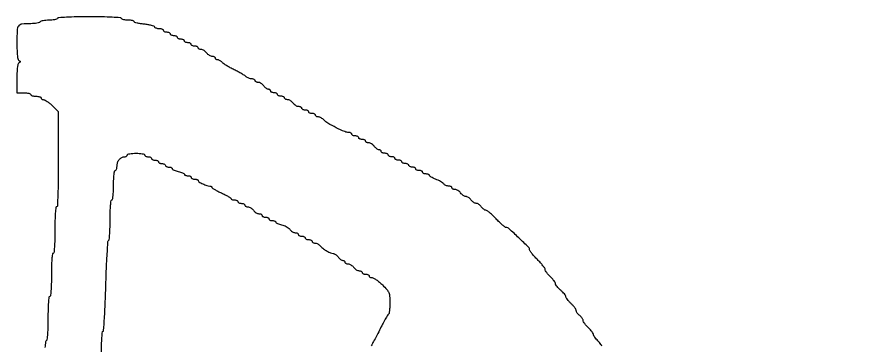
# Model space of a CAD drawing. Extents: x 70 to 555, y 312 to 2125.
# Drawn here: x 69.9 to 555, y 1934.9 to 2125 of the extents above; entities that cross this region are included whole.
import ezdxf

# ---------------------------------------------------------------- set-up
doc = ezdxf.new("R2010")
doc.units = 0

msp = doc.modelspace()

# ---------------------------------------------------------------- linework, layer by layer
for points in [[(70.50177, 1779.502669, 0.000006), (70.250445, 1639.375, 0.00033)], [(70.250445, 797.625, 0.000006), (70.50177, 657.497331, 0.413685)], [(408.851513, 1934.413452, 0.023176), (408.265625, 1935.334049, 0.023693), (407.457142, 1936.37471, 0.019385), (406.5, 1937.409091, -0.021009), (405.542937, 1938.450148, -0.02503), (404.734375, 1939.510838, -0.025011), (404.152696, 1940.456892, -0.125974), (404, 1941.053336, 0.140654), (403.825478, 1941.661455, 0.022756), (403.11875, 1942.684669, 0.023583), (402.148659, 1943.84317, 0.018793), (401, 1945, -0.022526), (399.851562, 1946.174, -0.026729), (398.88125, 1947.384005, -0.027097), (398.186019, 1948.472788, -0.129236), (398, 1949.180451, 0.11021), (397.85928, 1949.811118, 0.044503), (397.4125, 1950.577131, 0.041233), (396.765221, 1951.346572, 0.041141), (396, 1952, -0.041141), (395.234779, 1952.653428, -0.041233), (394.5875, 1953.422869, -0.044503), (394.14072, 1954.188882, -0.11021), (394, 1954.819549, 0.129236), (393.813981, 1955.527212, 0.027097), (393.11875, 1956.615995, 0.026729), (392.148438, 1957.826, 0.022526), (391, 1959, -0.0191), (389.851361, 1960.15823, -0.023858), (388.88125, 1961.320943, -0.02314), (388.175609, 1962.349374, -0.139669), (388, 1962.96577, 0.145793), (387.820399, 1963.568621, 0.025965), (387.11875, 1964.528909, 0.026141), (386.148602, 1965.601693, 0.020958), (385, 1966.653454, -0.022025), (383.851462, 1967.709672, -0.027068), (382.88125, 1968.795819, -0.027254), (382.182775, 1969.773248, -0.142443), (382, 1970.401802, 0.135163), (381.822124, 1971.047786, 0.02363), (381.11875, 1972.110554, 0.02414), (380.148589, 1973.309846, 0.019595), (379, 1974.5, -0.020571), (377.851469, 1975.694748, -0.024967), (376.88125, 1976.907828, -0.024774), (376.180987, 1977.988037, -0.132166), (376, 1978.660775, 0.151351), (375.773533, 1979.391787, 0.015032), (374.678125, 1980.891307, 0.017856), (373.223511, 1982.629978, 0.013254), (371.5, 1984.447368, -0.011346), (369.776247, 1986.251179, -0.015759), (368.321875, 1987.948375, -0.012202), (367.208258, 1989.405439, -0.158349), (367, 1990.04654, 0.200397), (366.353563, 1991.594654, 0.005017), (360.75514, 1997.01949, 0.005351), (355.073018, 2002.301451, 0.180947), (353.386842, 2002.975312, -0.163188), (352.738489, 2003.208824, -0.011381), (351.22683, 2004.461498, -0.015198), (349.469408, 2006.082815, -0.010811), (347.596769, 2008, 0.01228), (345.715008, 2009.915235, 0.016997), (343.929693, 2011.53125, 0.013583), (342.390807, 2012.761775, 0.163264), (341.680686, 2013, -0.118413), (341.104436, 2013.138412, -0.042408), (340.382078, 2013.5875, -0.039174), (339.643104, 2014.234709, -0.037185), (339, 2015, 0.046192), (338.333162, 2015.765165, 0.043436), (337.524124, 2016.4125, 0.046457), (336.700861, 2016.857086, 0.100918), (336, 2017, -0.100918), (335.299139, 2017.142914, -0.046457), (334.475876, 2017.5875, -0.043436), (333.666838, 2018.234835, -0.046192), (333, 2019, 0.046192), (332.333162, 2019.765165, 0.043436), (331.524124, 2020.4125, 0.046457), (330.700861, 2020.857086, 0.100918), (330, 2021, -0.100918), (329.299139, 2021.142914, -0.046457), (328.475876, 2021.5875, -0.043436), (327.666838, 2022.234835, -0.046192), (327, 2023, 0.052224), (326.316802, 2023.765149, 0.045499), (325.459276, 2024.4125, 0.047927), (324.565449, 2024.855253, 0.091287), (323.779241, 2025, -0.054248), (323.098578, 2025.074067, -0.073949), (322.522652, 2025.29375, -0.093597), (322.136147, 2025.618433, -0.173062), (322, 2026, 0.181272), (321.856918, 2026.381693, 0.091278), (321.448468, 2026.70625, 0.071223), (320.840854, 2026.926111, 0.05129), (320.122445, 2027, -0.05955), (319.324729, 2027.095346, -0.043866), (318.480842, 2027.38025, -0.0446), (317.719183, 2027.798735, -0.071752), (317.170576, 2028.294468, 0.068688), (316.525154, 2028.884877, 0.019317), (315.369579, 2029.617639, 0.019091), (313.985257, 2030.353031, 0.01906), (312.548131, 2030.981115, -0.018579), (311.188865, 2031.573614, -0.026991), (310.042264, 2032.203263, -0.025538), (309.193063, 2032.793277, -0.232169), (309, 2033.186646, 0.223848), (308.853242, 2033.498028, 0.076066), (308.4125, 2033.761077, 0.057859), (307.765855, 2033.940501, 0.038787), (307, 2034, -0.048028), (306.234582, 2034.073693, -0.068025), (305.5875, 2034.29375, -0.088204), (305.151477, 2034.618118, -0.191087), (305, 2035, 0.191087), (304.848523, 2035.381882, 0.088204), (304.4125, 2035.70625, 0.068025), (303.765418, 2035.926307, 0.048028), (303, 2036, -0.048028), (302.234582, 2036.073693, -0.068025), (301.5875, 2036.29375, -0.088204), (301.151477, 2036.618118, -0.191087), (301, 2037, 0.191087), (300.848523, 2037.381882, 0.088204), (300.4125, 2037.70625, 0.068025), (299.765418, 2037.926307, 0.048028), (299, 2038, -0.048028), (298.234582, 2038.073693, -0.068025), (297.5875, 2038.29375, -0.088204), (297.151477, 2038.618118, -0.191087), (297, 2039, 0.191087), (296.848523, 2039.381882, 0.088204), (296.4125, 2039.70625, 0.068025), (295.765418, 2039.926307, 0.048028), (295, 2040, -0.048028), (294.234582, 2040.073693, -0.068025), (293.5875, 2040.29375, -0.088204), (293.151477, 2040.618118, -0.191087), (293, 2041, 0.191087), (292.848523, 2041.381882, 0.088204), (292.4125, 2041.70625, 0.068025), (291.765418, 2041.926307, 0.048028), (291, 2042, -0.048028), (290.234582, 2042.073693, -0.068025), (289.5875, 2042.29375, -0.088204), (289.151477, 2042.618118, -0.191087), (289, 2043, 0.191087), (288.848523, 2043.381882, 0.088204), (288.4125, 2043.70625, 0.068025), (287.765418, 2043.926307, 0.048028), (287, 2044, -0.048028), (286.234582, 2044.073693, -0.068025), (285.5875, 2044.29375, -0.088204), (285.151477, 2044.618118, -0.191087), (285, 2045, 0.191087), (284.848523, 2045.381882, 0.088204), (284.4125, 2045.70625, 0.068025), (283.765418, 2045.926307, 0.048028), (283, 2046, -0.048028), (282.234582, 2046.073693, -0.068025), (281.5875, 2046.29375, -0.088204), (281.151477, 2046.618118, -0.191087), (281, 2047, 0.127083), (280.901479, 2047.381366, 0.10076), (280.624223, 2047.70625, 0.089631), (280.209482, 2047.924656, 0.07663), (279.720759, 2048, -0.115942), (279.128761, 2048.139145, -0.043072), (278.393849, 2048.5875, -0.039803), (277.646083, 2049.234732, -0.038332), (277, 2050, 0.052224), (276.316802, 2050.765149, 0.045499), (275.459276, 2051.4125, 0.047927), (274.565449, 2051.855253, 0.091287), (273.779241, 2052, -0.054248), (273.098578, 2052.074067, -0.073949), (272.522652, 2052.29375, -0.093597), (272.136147, 2052.618433, -0.173062), (272, 2053, 0.191087), (271.848523, 2053.381882, 0.088204), (271.4125, 2053.70625, 0.068025), (270.765418, 2053.926307, 0.048028), (270, 2054, -0.048028), (269.234582, 2054.073693, -0.068025), (268.5875, 2054.29375, -0.088204), (268.151477, 2054.618118, -0.191087), (268, 2055, 0.191087), (267.848523, 2055.381882, 0.088204), (267.4125, 2055.70625, 0.068025), (266.765418, 2055.926307, 0.048028), (266, 2056, -0.048028), (265.234582, 2056.073693, -0.068025), (264.5875, 2056.29375, -0.088204), (264.151477, 2056.618118, -0.191087), (264, 2057, 0.161859), (263.873199, 2057.38144, 0.096335), (263.515216, 2057.70625, 0.077736), (262.980841, 2057.925668, 0.058682), (262.349672, 2058, -0.102544), (259.872791, 2058.513377, -0.013309), (254.950108, 2060.80307, -0.014572), (250.161311, 2063.364283, -0.079568), (247.882705, 2065.203401, 0.044459), (247.143293, 2065.890872, 0.03881), (246.260883, 2066.472249, 0.040746), (245.374465, 2066.871872, 0.085733), (244.632705, 2067, -0.059344), (244.008301, 2067.074371, -0.078271), (243.479607, 2067.29375, -0.096675), (243.125502, 2067.618574, -0.160289), (243, 2068, 0.191087), (242.848523, 2068.381882, 0.088204), (242.4125, 2068.70625, 0.068025), (241.765418, 2068.926307, 0.048028), (241, 2069, -0.048028), (240.234582, 2069.073693, -0.068025), (239.5875, 2069.29375, -0.088204), (239.151477, 2069.618118, -0.191087), (239, 2070, 0.191087), (238.848523, 2070.381882, 0.088204), (238.4125, 2070.70625, 0.068025), (237.765418, 2070.926307, 0.048028), (237, 2071, -0.048028), (236.234582, 2071.073693, -0.068025), (235.5875, 2071.29375, -0.088204), (235.151477, 2071.618118, -0.191087), (235, 2072, 0.173062), (234.863853, 2072.381567, 0.093597), (234.477348, 2072.70625, 0.073949), (233.901422, 2072.925933, 0.054248), (233.220759, 2073, -0.091287), (232.434551, 2073.144747, -0.047927), (231.540724, 2073.5875, -0.045499), (230.683198, 2074.234851, -0.052224), (230, 2075, 0.052224), (229.316802, 2075.765149, 0.045499), (228.459276, 2076.4125, 0.047927), (227.565449, 2076.855253, 0.091287), (226.779241, 2077, -0.054248), (226.098578, 2077.074067, -0.073949), (225.522652, 2077.29375, -0.093597), (225.136147, 2077.618433, -0.173062), (225, 2078, 0.191087), (224.848523, 2078.381882, 0.088204), (224.4125, 2078.70625, 0.068025), (223.765418, 2078.926307, 0.048028), (223, 2079, -0.048028), (222.234582, 2079.073693, -0.068025), (221.5875, 2079.29375, -0.088204), (221.151477, 2079.618118, -0.191087), (221, 2080, 0.191087), (220.848523, 2080.381882, 0.088204), (220.4125, 2080.70625, 0.068025), (219.765418, 2080.926307, 0.048028), (219, 2081, -0.048028), (218.234582, 2081.073693, -0.068025), (217.5875, 2081.29375, -0.088204), (217.151477, 2081.618118, -0.191087), (217, 2082, 0.127083), (216.901479, 2082.381366, 0.10076), (216.624223, 2082.70625, 0.089631), (216.209482, 2082.924656, 0.07663), (215.720759, 2083, -0.115942), (215.128761, 2083.139145, -0.043072), (214.393849, 2083.5875, -0.039803), (213.646083, 2084.234732, -0.038332), (213, 2085, 0.052224), (212.316802, 2085.765149, 0.045499), (211.459276, 2086.4125, 0.047927), (210.565449, 2086.855253, 0.091287), (209.779241, 2087, -0.054248), (209.098578, 2087.074067, -0.073949), (208.522652, 2087.29375, -0.093597), (208.136147, 2087.618433, -0.173062), (208, 2088, 0.185417), (207.853387, 2088.381768, 0.090018), (207.433482, 2088.70625, 0.069864), (206.809424, 2088.926196, 0.049879), (206.071429, 2089, -0.056062), (205.236246, 2089.093939, -0.03806), (204.321205, 2089.37709, -0.038277), (203.468148, 2089.792003, -0.060501), (202.821429, 2090.28371, 0.053044), (201.984241, 2090.940098, 0.008838), (200.229476, 2091.994987, 0.009605), (198.112108, 2093.163799, 0.008377), (195.853383, 2094.306678, -0.011506), (193.601697, 2095.463746, -0.013151), (191.505372, 2096.675158, -0.012346), (189.786723, 2097.788878, -0.069712), (188.980938, 2098.522968, 0.04887), (188.410114, 2099.088126, 0.041695), (187.71054, 2099.566122, 0.04367), (186.993931, 2099.893719, 0.085583), (186.377555, 2100, -0.070908), (185.851101, 2100.075037, -0.086403), (185.404657, 2100.29375, -0.100269), (185.106184, 2100.618661, -0.136626), (185, 2101, 0.173062), (184.863853, 2101.381567, 0.093597), (184.477348, 2101.70625, 0.073949), (183.901422, 2101.925933, 0.054248), (183.220759, 2102, -0.091287), (182.434551, 2102.144747, -0.047927), (181.540724, 2102.5875, -0.045499), (180.683198, 2103.234851, -0.052224), (180, 2104, 0.052224), (179.316802, 2104.765149, 0.045499), (178.459276, 2105.4125, 0.047927), (177.565449, 2105.855253, 0.091287), (176.779241, 2106, -0.054248), (176.098578, 2106.074067, -0.073949), (175.522652, 2106.29375, -0.093597), (175.136147, 2106.618433, -0.173062), (175, 2107, 0.191087), (174.848523, 2107.381882, 0.088204), (174.4125, 2107.70625, 0.068025), (173.765418, 2107.926307, 0.048028), (173, 2108, -0.048028), (172.234582, 2108.073693, -0.068025), (171.5875, 2108.29375, -0.088204), (171.151477, 2108.618118, -0.191087), (171, 2109, 0.191087), (170.848523, 2109.381882, 0.088204), (170.4125, 2109.70625, 0.068025), (169.765418, 2109.926307, 0.048028), (169, 2110, -0.048028), (168.234582, 2110.073693, -0.068025), (167.5875, 2110.29375, -0.088204), (167.151477, 2110.618118, -0.191087), (167, 2111, 0.191087), (166.848523, 2111.381882, 0.088204), (166.4125, 2111.70625, 0.068025), (165.765418, 2111.926307, 0.048028), (165, 2112, -0.048028), (164.234582, 2112.073693, -0.068025), (163.5875, 2112.29375, -0.088204), (163.151477, 2112.618118, -0.191087), (163, 2113, 0.191087), (162.848523, 2113.381882, 0.088204), (162.4125, 2113.70625, 0.068025), (161.765418, 2113.926307, 0.048028), (161, 2114, -0.048028), (160.234582, 2114.073693, -0.068025), (159.5875, 2114.29375, -0.088204), (159.151477, 2114.618118, -0.191087), (159, 2115, 0.191087), (158.848523, 2115.381882, 0.088204), (158.4125, 2115.70625, 0.068025), (157.765418, 2115.926307, 0.048028), (157, 2116, -0.048028), (156.234582, 2116.073693, -0.068025), (155.5875, 2116.29375, -0.088204), (155.151477, 2116.618118, -0.191087), (155, 2117, 0.221088), (154.822066, 2117.382736, 0.077179), (154.290104, 2117.70625, 0.058687), (153.508703, 2117.926807, 0.039486), (152.583333, 2118, -0.040607), (151.63276, 2118.077327, -0.050008), (150.773936, 2118.307881, -0.058191), (150.122483, 2118.645754, -0.165061), (149.817298, 2119.048105, 0.229338), (149.387486, 2119.489036, 0.020996), (147.886205, 2119.96217, 0.023804), (145.956127, 2120.385095, 0.016319), (143.733965, 2120.688008, -0.013931), (141.536017, 2120.976938, -0.022362), (139.684352, 2121.358619, -0.018225), (138.26406, 2121.773872, -0.32306), (138, 2122.139903, 0.295891), (137.784048, 2122.472872, 0.04381), (136.989211, 2122.747346, 0.037663), (135.877726, 2122.937738, 0.023594), (134.559017, 2123, -0.026918), (133.196361, 2123.073414, -0.033489), (131.947275, 2123.29375, -0.035556), (130.95866, 2123.613307, -0.159713), (130.5, 2124, 0.24089), (129.776869, 2124.437851, 0.004419), (125.175455, 2124.727379, 0.009084), (119.392224, 2124.934703, 0.004417), (112, 2125, 0.004417), (104.607776, 2124.934703, 0.009084), (98.824545, 2124.727379, 0.004419), (94.223131, 2124.437851, 0.24089), (93.5, 2124, -0.178843), (93.002457, 2123.611235, -0.027992), (91.776311, 2123.29375, -0.028151), (90.223215, 2123.073128, -0.021209), (88.5, 2123, 0.021209), (86.776785, 2122.926872, 0.028151), (85.223689, 2122.70625, 0.027992), (83.997543, 2122.388765, 0.178843), (83.5, 2122, -0.186406), (82.985839, 2121.610235, -0.024873), (81.636125, 2121.29375, -0.026008), (79.928886, 2121.073016, -0.019146), (78.02277, 2121, 0.024499), (72.908391, 2120.74926, 0.214108), (70.98403, 2119.647898, 0.148161), (70.148198, 2117.246492, 0.010191), (70, 2109.976345, 0.007372), (70.067025, 2105.430463, 0.022557), (70.296723, 2102.356798, 0.028349), (70.662516, 2100.304473, 0.229166), (71.25, 2099.583333, -0.029131), (71.85747, 2099.255505, -0.260055), (72, 2099, -0.260055), (71.85747, 2098.744495, -0.029131), (71.25, 2098.416667, 0.220192), (70.6766, 2097.736871, 0.032318), (70.304455, 2095.925413, 0.025372), (70.069951, 2093.245191, 0.009135), (70, 2089.416667), (70, 2081), (74, 2081, -0.023598), (75.532944, 2080.92761, -0.037669), (76.825, 2080.70625, -0.04382), (77.748945, 2080.387127, -0.295869), (78, 2080, 0.254951), (78.209557, 2079.615738, 0.06271), (78.88125, 2079.29375, 0.048861), (79.850749, 2079.072766, 0.031626), (81, 2079, -0.031626), (82.149251, 2078.927234, -0.048861), (83.11875, 2078.70625, -0.06271), (83.790443, 2078.384262, -0.254951), (84, 2078, 0.151278), (84.118088, 2077.618633, 0.098399), (84.450417, 2077.29375, 0.081363), (84.94708, 2077.074609, 0.063376), (85.533333, 2077, -0.128003), (86.337768, 2076.790629, -0.024253), (87.634583, 2075.981667, -0.024475), (89.093654, 2074.860506, -0.020323), (90.533333, 2073.533333), (94, 2070.066667), (94, 2042.533333, -0.002542), (93.939807, 2030.69164, -0.006534), (93.74092, 2022.133333, -0.002255), (93.467877, 2015.447137, -0.401), (93, 2015, 0.383731), (92.558357, 2014.602529, 0.007812), (92.268519, 2011.375, 0.012845), (92.063502, 2007.129218, 0.00564), (92, 2001.5, -0.00564), (91.936498, 1995.870782, -0.012845), (91.731481, 1991.625, -0.007812), (91.441643, 1988.397471, -0.383731), (91, 1988, 0.380863), (90.561971, 1987.60973, 0.008841), (90.27, 1984.625, 0.013787), (90.064019, 1980.686873, 0.006171), (90, 1975.5, -0.006171), (89.935981, 1970.313127, -0.013787), (89.73, 1966.375, -0.008841), (89.438029, 1963.39027, -0.380863), (89, 1963, 0.380679), (88.562198, 1962.610186, 0.008908), (88.270095, 1959.639754, 0.013847), (88.064052, 1955.719788, 0.006205), (88, 1950.559017, -0.006885), (87.931249, 1945.566626, -0.012222), (87.717486, 1941.458185, -0.007213), (87.417364, 1938.163862, -0.23202), (87, 1937.5, 0.23202), (86.582636, 1936.836138, 0.007213), (86.282514, 1933.541815, 0.012222)], [(119, 1930.5, -0.006615), (119.063416, 1935.292912, -0.010995), (119.259079, 1939.328125, -0.00477), (119.527403, 1942.675834, -0.38823), (119.88197, 1943, 0.394833), (120.250822, 1943.345063, 0.001121), (120.721197, 1950.641665, 0.005283), (121.154616, 1959.039218, 0.003174), (121.500401, 1969.014178, -0.003114), (121.846265, 1979.026462, -0.005022), (122.279488, 1987.546737, -0.001209), (122.749046, 1994.95899, -0.242476), (123.118432, 1995.573195, 0.234478), (123.471209, 1996.140173, 0.005634), (123.741039, 1999.318776, 0.011152), (123.936258, 2003.134634, 0.007203), (124, 2007.559017, -0.006852), (124.064664, 2012.277558, -0.014945), (124.271851, 2015.889754, -0.010159), (124.566327, 2018.618495, -0.377253), (125, 2019, 0.362465), (125.417447, 2019.348392, 0.015687), (125.720588, 2021.375, 0.019442), (125.93272, 2024.081088, 0.009838), (126, 2027.5, -0.009838), (126.06728, 2030.918912, -0.019442), (126.279412, 2033.625, -0.015687), (126.582553, 2035.651608, -0.362465), (127, 2036, 0.230944), (127.383113, 2036.186926, 0.073141), (127.70625, 2036.755357, 0.055756), (127.926944, 2037.586657, 0.037042), (128, 2038.571429, -0.083638), (128.342118, 2040.602361, -0.087855), (129.329076, 2042.37081, -0.096137), (130.773391, 2043.5746, -0.126451), (132.428571, 2044, 0.061768), (133.02945, 2044.074515, 0.080164), (133.538393, 2044.29375, 0.09778), (133.879052, 2044.618614, 0.154765), (134, 2045, -0.322437), (134.280551, 2045.389817, -0.031449), (135.46875, 2045.70625, -0.03053), (137.083446, 2045.927795, -0.01883), (139, 2046, -0.01883), (140.916554, 2045.927795, -0.03053), (142.53125, 2045.70625, -0.031449), (143.719449, 2045.389817, -0.322437), (144, 2045, 0.191087), (144.151477, 2044.618118, 0.088204), (144.5875, 2044.29375, 0.068025), (145.234582, 2044.073693, 0.048028), (146, 2044, -0.048028), (146.765418, 2043.926307, -0.068025), (147.4125, 2043.70625, -0.088204), (147.848523, 2043.381882, -0.191087), (148, 2043, 0.191087), (148.151477, 2042.618118, 0.088204), (148.5875, 2042.29375, 0.068025), (149.234582, 2042.073693, 0.048028), (150, 2042, -0.048028), (150.765418, 2041.926307, -0.068025), (151.4125, 2041.70625, -0.088204), (151.848523, 2041.381882, -0.191087), (152, 2041, 0.191087), (152.151477, 2040.618118, 0.088204), (152.5875, 2040.29375, 0.068025), (153.234582, 2040.073693, 0.048028), (154, 2040, -0.048028), (154.765418, 2039.926307, -0.068025), (155.4125, 2039.70625, -0.088204), (155.848523, 2039.381882, -0.191087), (156, 2039, 0.191087), (156.151477, 2038.618118, 0.088204), (156.5875, 2038.29375, 0.068025), (157.234582, 2038.073693, 0.048028), (158, 2038, -0.045771), (158.765527, 2037.929774, -0.065694), (159.4125, 2037.719561, -0.08573), (159.849357, 2037.410052, -0.198381), (160, 2037.045313, 0.248969), (160.217999, 2036.634646, 0.040853), (161.028125, 2036.178188, 0.036741), (162.159217, 2035.755031, 0.02478), (163.5, 2035.434022, -0.023055), (164.840903, 2035.117868, -0.034546), (165.971875, 2034.709237, -0.037322), (166.788462, 2034.273273, -0.256887), (167, 2033.888709, 0.209741), (167.149103, 2033.5489, 0.081598), (167.5875, 2033.261058, 0.062142), (168.234318, 2033.065201, 0.0425), (169, 2033, -0.048028), (169.765418, 2032.926307, -0.068025), (170.4125, 2032.70625, -0.088204), (170.848523, 2032.381882, -0.191087), (171, 2032, 0.191087), (171.151477, 2031.618118, 0.088204), (171.5875, 2031.29375, 0.068025), (172.234582, 2031.073693, 0.048028), (173, 2031, -0.035668), (173.766546, 2030.945248, -0.053772), (174.414792, 2030.779687, -0.069969), (174.860952, 2030.537567, -0.235061), (175.007802, 2030.25, 0.262796), (175.456765, 2029.473759, 0.020084), (177.667192, 2028.288226, 0.026575), (180.031837, 2027.291272, 0.08668), (181.699365, 2027, -0.055695), (182.197148, 2026.944379, -0.074974), (182.618983, 2026.779687, -0.094092), (182.902592, 2026.536155, -0.168803), (183.003557, 2026.25, 0.252497), (183.219031, 2025.855014, 0.010688), (184.619605, 2024.985938, 0.016166), (186.394667, 2024.012383, 0.010555), (188.5, 2023, -0.010555), (190.605333, 2021.987617, -0.016166), (192.380395, 2021.014062, -0.010688), (193.780969, 2020.144986, -0.252497), (193.996443, 2019.75, 0.235946), (194.141838, 2019.46246, 0.070374), (194.586455, 2019.220313, 0.053938), (195.233754, 2019.054743, 0.035676), (196, 2019, -0.048028), (196.765418, 2018.926307, -0.068025), (197.4125, 2018.70625, -0.088204), (197.848523, 2018.381882, -0.191087), (198, 2018, 0.191087), (198.151477, 2017.618118, 0.088204), (198.5875, 2017.29375, 0.068025), (199.234582, 2017.073693, 0.048028), (200, 2017, -0.048028), (200.765418, 2016.926307, -0.068025), (201.4125, 2016.70625, -0.088204), (201.848523, 2016.381882, -0.191087), (202, 2016, 0.173062), (202.136147, 2015.618433, 0.093597), (202.522652, 2015.29375, 0.073949), (203.098578, 2015.074067, 0.054248), (203.779241, 2015, -0.091287), (204.565449, 2014.855253, -0.047927), (205.459276, 2014.4125, -0.045499), (206.316802, 2013.765149, -0.052224), (207, 2013, 0.052224), (207.683198, 2012.234851, 0.045499), (208.540724, 2011.5875, 0.047927), (209.434551, 2011.144747, 0.091287), (210.220759, 2011, -0.054248), (210.901422, 2010.925933, -0.073949), (211.477348, 2010.70625, -0.093597), (211.863853, 2010.381567, -0.173062), (212, 2010, 0.191087), (212.151477, 2009.618118, 0.088204), (212.5875, 2009.29375, 0.068025), (213.234582, 2009.073693, 0.048028), (214, 2009, -0.048028), (214.765418, 2008.926307, -0.068025), (215.4125, 2008.70625, -0.088204), (215.848523, 2008.381882, -0.191087), (216, 2008, 0.191087), (216.151477, 2007.618118, 0.088204), (216.5875, 2007.29375, 0.068025), (217.234582, 2007.073693, 0.048028), (218, 2007, -0.0425), (218.765682, 2006.934799, -0.062142), (219.4125, 2006.738942, -0.081598), (219.850897, 2006.4511, -0.209741), (220, 2006.111291, 0.249809), (220.203835, 2005.728768, 0.04048), (220.964231, 2005.302749, 0.036508), (222.025018, 2004.907352, 0.024594), (223.28249, 2004.606783, -0.044219), (224.644713, 2004.224159, -0.035778), (226.02324, 2003.585699, -0.03703), (227.216738, 2002.804977, -0.073372), (228.003249, 2001.995492, 0.052332), (228.685204, 2001.232067, 0.045531), (229.541679, 2000.586176, 0.047946), (230.434776, 2000.144447, 0.091127), (231.220759, 2000, -0.054248), (231.901422, 1999.925933, -0.073949), (232.477348, 1999.70625, -0.093597), (232.863853, 1999.381567, -0.173062), (233, 1999, 0.191087), (233.151477, 1998.618118, 0.088204), (233.5875, 1998.29375, 0.068025), (234.234582, 1998.073693, 0.048028), (235, 1998, -0.048028), (235.765418, 1997.926307, -0.068025), (236.4125, 1997.70625, -0.088204), (236.848523, 1997.381882, -0.191087), (237, 1997, 0.191087), (237.151477, 1996.618118, 0.088204), (237.5875, 1996.29375, 0.068025), (238.234582, 1996.073693, 0.048028), (239, 1996, -0.048028), (239.765418, 1995.926307, -0.068025), (240.4125, 1995.70625, -0.088204), (240.848523, 1995.381882, -0.191087), (241, 1995, 0.160289), (241.125502, 1994.618574, 0.096675), (241.479607, 1994.29375, 0.078271), (242.008301, 1994.074371, 0.059344), (242.632705, 1994, -0.083451), (243.375222, 1993.875203, -0.039906), (244.264022, 1993.485938, -0.038108), (245.149921, 1992.919663, -0.044172), (245.89339, 1992.25, 0.04234), (247.591744, 1990.708957, 0.032335), (249.68123, 1989.317193, 0.032629), (251.739089, 1988.303482, 0.098436), (253.265672, 1988, -0.115125), (253.862994, 1987.860619, -0.043286), (254.602165, 1987.4125, -0.04001), (255.352908, 1986.765261, -0.03872), (256, 1986, 0.038332), (256.646083, 1985.234732, 0.039803), (257.393849, 1984.5875, 0.043072), (258.128761, 1984.139145, 0.115942), (258.720759, 1984, -0.07663), (259.209482, 1983.924656, -0.089631), (259.624223, 1983.70625, -0.10076), (259.901479, 1983.381366, -0.127083), (260, 1983, 0.173062), (260.136147, 1982.618433, 0.093597), (260.522652, 1982.29375, 0.073949), (261.098578, 1982.074067, 0.054248), (261.779241, 1982, -0.091287), (262.565449, 1981.855253, -0.047927), (263.459276, 1981.4125, -0.045499), (264.316802, 1980.765149, -0.052224), (265, 1980, 0.052224), (265.683198, 1979.234851, 0.045499), (266.540724, 1978.5875, 0.047927), (267.434551, 1978.144747, 0.091287), (268.220759, 1978, -0.054248), (268.901422, 1977.925933, -0.073949), (269.477348, 1977.70625, -0.093597), (269.863853, 1977.381567, -0.173062), (270, 1977, 0.191087), (270.151477, 1976.618118, 0.088204), (270.5875, 1976.29375, 0.068025), (271.234582, 1976.073693, 0.048028), (272, 1976, -0.048028), (272.765418, 1975.926307, -0.068025), (273.4125, 1975.70625, -0.088204), (273.848523, 1975.381882, -0.191087), (274, 1975, 0.167292), (274.131317, 1974.618505, 0.095073), (274.502944, 1974.29375, 0.075891), (275.057244, 1974.0742, 0.056469), (275.712148, 1974, -0.131771), (276.628374, 1973.75427, -0.021899), (278.18091, 1972.763839, -0.022719), (279.944966, 1971.403001, -0.018383), (281.712148, 1969.791792, -0.016695), (284.301549, 1967.074952, -0.084577), (285.407884, 1965.307366, -0.082405), (285.880511, 1963.252347, -0.015405), (286, 1959.375125, -0.011437), (285.94502, 1956.971748, -0.017451), (285.776979, 1954.892485, -0.01221), (285.541364, 1953.220047, -0.253401), (285.240778, 1952.833333, 0.159303), (284.811617, 1952.449533, 0.003387), (283.388121, 1949.954167, 0.007478), (281.772447, 1946.973233, 0.00493), (280, 1943.5, -0.00493), (278.227553, 1940.026767, -0.007478), (276.611879, 1937.045833, -0.003387), (275.188383, 1934.550467, -0.159303)]]:
    msp.add_lwpolyline(points, format="xyb")

doc.saveas('drawing.dxf')
